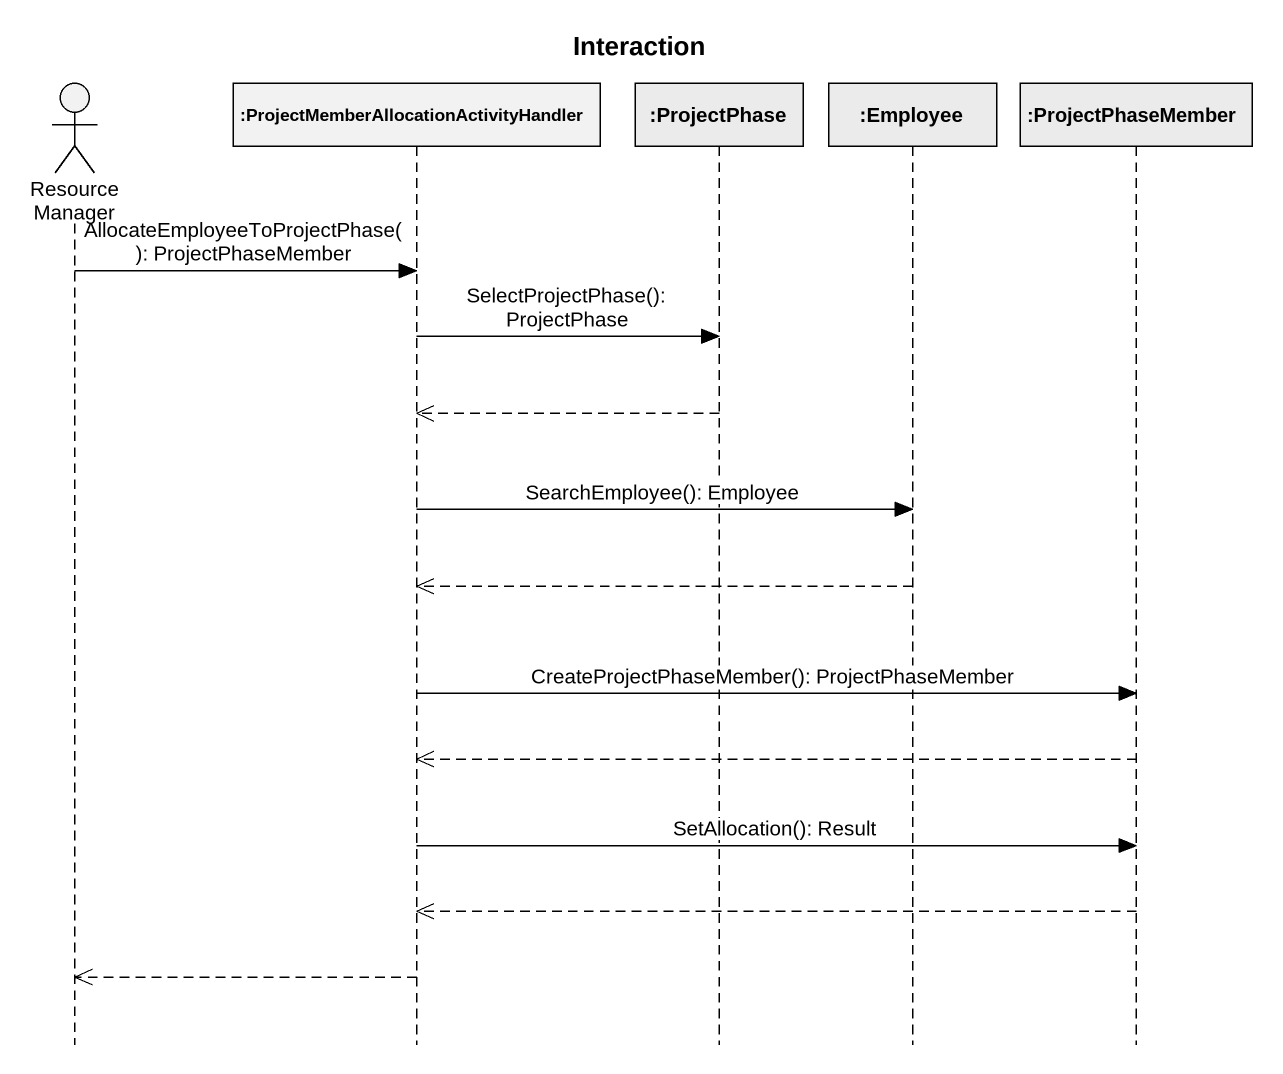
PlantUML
@startuml
title Interaction
hide footbox
actor "Resource Manager" as Resource_Manager #F2F2F2
participant ":ProjectMemberAllocationActivityHandler" as ProjectMemberAllocationActiv
participant ":ProjectPhase" as ProjectPhase #EBEBEB
participant ":Employee" as Employee #EBEBEB
participant ":ProjectPhaseMember" as ProjectPhaseMember #EBEBEB

Resource_Manager -> ProjectMemberAllocationActiv : AllocateEmployeeToProjectPhase(): ProjectPhaseMember
ProjectMemberAllocationActiv -> ProjectPhase : SelectProjectPhase(): ProjectPhase
ProjectPhase -->> ProjectMemberAllocationActiv
ProjectMemberAllocationActiv -> Employee : SearchEmployee(): Employee
Employee -->> ProjectMemberAllocationActiv
ProjectMemberAllocationActiv -> ProjectPhaseMember : CreateProjectPhaseMember(): ProjectPhaseMember
ProjectPhaseMember -->> ProjectMemberAllocationActiv
ProjectMemberAllocationActiv -> ProjectPhaseMember : SetAllocation(): Result
ProjectPhaseMember -->> ProjectMemberAllocationActiv
ProjectMemberAllocationActiv -->> Resource_Manager
@enduml
